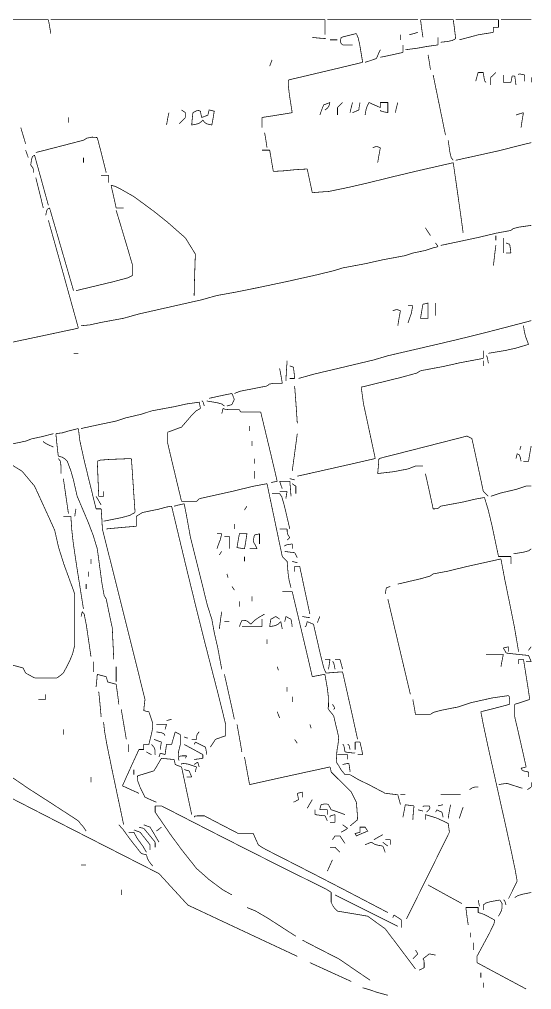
# Model space of a CAD drawing. Extents: x -4.4 to 4.3, y -6 to 6.
# Drawn here: x 2.182 to 4.297, y 2.022 to 6.033 of the extents above; entities that cross this region are included whole.
import ezdxf

# ---------------------------------------------------------------- set-up
doc = ezdxf.new("R2010")
doc.units = 0
doc.header["$LTSCALE"] = 0.000394
doc.layers.add('CENTERLINE', color=7, linetype='CONTINUOUS')

msp = doc.modelspace()

# ---------------------------------------------------------------- linework, layer by layer
at = {"layer": 'CENTERLINE', "color": 7, "linetype": 'CONTINUOUS', "const_width": 0.003}
for points in [[(2.3015, 6.0315), (2.225463, 6.0315), (2.149204, 6.0315), (2.0725, 6.0315)], [(2.3115, 5.9745), (2.308463, 5.9935), (2.305204, 6.0125), (2.3015, 6.0315)], [(3.4435, 6.0315), (3.362714, 6.0315), (3.281926, 6.0315), (3.201133, 6.0315), (3.120334, 6.0315), (3.039526, 6.0315), (2.958707, 6.0315), (2.877875, 6.0315), (2.797028, 6.0315), (2.716163, 6.0315), (2.635278, 6.0315), (2.554372, 6.0315), (2.473442, 6.0315), (2.392485, 6.0315), (2.3115, 6.0315)], [(3.4435, 5.9695), (3.4435, 5.989796), (3.4435, 6.010537), (3.4435, 6.0315)], [(3.4535, 6.0315), (3.577796, 6.0315), (3.702537, 6.0315), (3.8275, 6.0315)], [(3.9735, 6.0315), (3.9285, 6.0315), (3.8835, 6.0315), (3.8385, 6.0315)], [(3.8385, 6.0315), (3.841537, 6.007463), (3.844796, 5.983204), (3.8485, 5.9585)], [(3.9835, 5.9535), (3.980463, 5.9795), (3.977204, 6.0055), (3.9735, 6.0315)], [(4.1605, 6.0315), (4.1015, 6.0315), (4.0425, 6.0315), (3.9835, 6.0315)], [(4.1605, 6.0005), (4.1605, 6.010537), (4.1605, 6.020796), (4.1605, 6.0315)], [(4.1705, 6.0315), (4.211796, 6.0315), (4.253537, 6.0315), (4.2955, 6.0315)], [(3.7915, 5.9695), (3.8035, 5.972537), (3.8155, 5.975796), (3.8275, 5.9795)], [(3.9985, 5.9485), (4.0375, 5.958759), (4.0765, 5.969241), (4.1395, 5.9795)], [(4.1395, 5.9795), (4.1395, 5.9865), (4.1395, 5.9935), (4.1395, 6.0005)], [(4.1395, 6.0005), (4.1465, 6.0005), (4.1535, 6.0005), (4.1605, 6.0005)], [(3.4485, 5.9535), (3.4295, 5.954796), (3.4105, 5.956537), (3.3915, 5.9585)], [(3.4645, 5.9485), (3.474537, 5.9485), (3.484796, 5.9485), (3.4955, 5.9485)], [(3.5105, 5.9585), (3.507389, 5.944019), (3.508944, 5.935981), (3.5165, 5.9275)], [(3.5735, 5.9745), (3.5525, 5.969463), (3.5315, 5.964204), (3.5105, 5.9585)], [(3.5995, 5.8555), (3.58787, 5.925241), (3.58113, 5.956093), (3.5735, 5.9745)], [(3.7555, 5.9485), (3.7555, 5.9555), (3.7555, 5.9625), (3.7555, 5.9695)], [(3.9105, 5.9275), (3.9105, 5.937537), (3.9105, 5.947796), (3.9105, 5.9585)], [(3.9215, 5.9385), (3.954463, 5.942389), (3.970537, 5.946278), (3.9835, 5.9535)], [(3.5165, 5.9275), (3.529796, 5.9275), (3.543537, 5.9275), (3.5575, 5.9275)], [(3.6565, 5.8715), (3.661537, 5.8835), (3.666796, 5.8955), (3.6725, 5.9075)], [(3.6725, 5.8765), (3.7035, 5.882796), (3.7345, 5.889537), (3.7655, 5.8965)], [(3.7655, 5.8965), (3.7655, 5.906537), (3.7655, 5.916796), (3.7655, 5.9275)], [(3.7755, 5.9075), (3.824278, 5.913796), (3.865056, 5.921204), (3.9105, 5.9275)], [(3.2155, 5.8395), (3.218537, 5.847796), (3.221796, 5.856537), (3.2255, 5.8655)], [(3.2925, 5.7825), (3.394537, 5.806537), (3.496796, 5.830796), (3.5995, 5.8555)], [(3.6095, 5.8555), (3.624796, 5.860537), (3.640537, 5.865796), (3.6565, 5.8715)], [(3.8795, 5.8245), (3.876463, 5.844796), (3.873204, 5.865537), (3.8695, 5.8865)], [(3.3085, 5.6475), (3.297241, 5.7185), (3.293093, 5.7535), (3.2925, 5.7825)], [(3.9415, 5.5545), (3.9245, 5.6375), (3.9075, 5.7205), (3.8905, 5.8035)], [(4.0665, 5.7775), (4.069537, 5.7895), (4.072796, 5.8015), (4.0765, 5.8135)], [(4.0765, 5.8135), (4.0835, 5.8135), (4.0905, 5.8135), (4.0975, 5.8135)], [(4.0975, 5.8135), (4.101241, 5.787981), (4.104093, 5.777352), (4.1085, 5.7725)], [(4.1285, 5.7935), (4.1355, 5.799796), (4.1425, 5.806537), (4.1495, 5.8135)], [(4.1285, 5.7615), (4.1285, 5.771796), (4.1285, 5.782537), (4.1285, 5.7935)], [(4.1805, 5.7725), (4.1805, 5.782537), (4.1805, 5.792796), (4.1805, 5.8035)], [(4.2165, 5.7985), (4.215204, 5.790204), (4.213463, 5.781463), (4.2115, 5.7725)], [(4.2275, 5.7985), (4.224204, 5.7985), (4.220463, 5.7985), (4.2165, 5.7985)], [(4.2325, 5.7615), (4.231204, 5.773537), (4.229463, 5.785796), (4.2275, 5.7985)], [(4.2685, 5.8035), (4.250907, 5.806833), (4.244426, 5.806833), (4.2435, 5.8035)], [(4.2685, 5.7775), (4.2685, 5.785796), (4.2685, 5.794537), (4.2685, 5.8035)], [(4.2955, 5.7725), (4.2955, 5.7795), (4.2955, 5.7865), (4.2955, 5.7935)], [(4.2115, 5.7725), (4.201463, 5.7725), (4.191204, 5.7725), (4.1805, 5.7725)], [(2.8675, 5.6475), (2.862463, 5.650796), (2.857204, 5.654537), (2.8515, 5.6585)], [(2.8935, 5.5965), (2.894796, 5.6135), (2.896537, 5.6305), (2.8985, 5.6475), (2.912981, 5.655056), (2.921019, 5.656611), (2.9295, 5.6535), (2.930796, 5.645204), (2.932537, 5.636463), (2.9345, 5.6275), (2.942796, 5.630537), (2.951537, 5.633796), (2.9605, 5.6375), (2.961796, 5.6445), (2.963537, 5.6515), (2.9655, 5.6585), (2.9725, 5.657204), (2.9795, 5.655463), (2.9865, 5.6535), (2.983463, 5.6345), (2.980204, 5.6155), (2.9765, 5.5965), (2.957796, 5.600574), (2.948204, 5.605759), (2.9395, 5.6165), (2.927796, 5.605759), (2.91587, 5.600574), (2.8935, 5.5965)], [(3.4225, 5.6375), (3.427537, 5.6515), (3.432796, 5.6655), (3.4385, 5.6795)], [(3.4385, 5.6795), (3.446796, 5.682537), (3.455537, 5.685796), (3.4645, 5.6895)], [(3.4645, 5.6895), (3.459722, 5.674352), (3.454278, 5.666315), (3.4435, 5.6585)], [(3.4955, 5.6685), (3.5025, 5.6755), (3.5095, 5.6825), (3.5165, 5.6895)], [(3.4955, 5.6375), (3.4955, 5.647537), (3.4955, 5.657796), (3.4955, 5.6685)], [(3.5475, 5.6475), (3.550537, 5.6615), (3.553796, 5.6755), (3.5575, 5.6895)], [(3.5575, 5.6475), (3.565796, 5.650796), (3.574537, 5.654537), (3.5835, 5.6585)], [(3.5835, 5.6585), (3.584796, 5.668537), (3.586537, 5.678796), (3.5885, 5.6895)], [(3.6095, 5.6375), (3.613426, 5.660093), (3.617574, 5.673574), (3.6255, 5.6895)], [(3.6255, 5.6895), (3.640796, 5.6825), (3.656537, 5.6755), (3.6725, 5.6685)], [(3.6725, 5.6685), (3.6725, 5.6755), (3.6725, 5.6825), (3.6725, 5.6895)], [(3.6725, 5.6895), (3.682537, 5.6895), (3.692796, 5.6895), (3.7035, 5.6895)], [(3.7035, 5.6475), (3.681685, 5.651907), (3.673648, 5.654759), (3.6725, 5.6585)], [(3.7035, 5.6895), (3.7035, 5.6755), (3.7035, 5.6615), (3.7035, 5.6475)], [(3.7345, 5.6475), (3.737537, 5.6615), (3.740796, 5.6755), (3.7445, 5.6895)], [(2.3845, 5.6065), (2.3845, 5.6135), (2.3845, 5.6205), (2.3845, 5.6275)], [(2.7895, 5.5965), (2.792537, 5.6135), (2.795796, 5.6305), (2.7995, 5.6475)], [(2.8415, 5.6015), (2.849796, 5.609796), (2.858537, 5.618537), (2.8675, 5.6275)], [(2.8675, 5.6275), (2.8675, 5.633796), (2.8675, 5.640537), (2.8675, 5.6475)], [(3.1835, 5.6275), (3.224796, 5.633796), (3.266537, 5.640537), (3.3085, 5.6475)], [(3.1835, 5.5855), (3.1835, 5.5995), (3.1835, 5.6135), (3.1835, 5.6275)], [(4.2635, 5.6475), (4.253463, 5.644463), (4.243204, 5.641204), (4.2325, 5.6375)], [(4.2535, 5.5855), (4.256537, 5.605796), (4.259796, 5.626537), (4.2635, 5.6475)], [(2.2075, 5.5185), (2.201204, 5.540537), (2.194463, 5.562796), (2.1875, 5.5855)], [(2.5035, 5.5445), (2.481833, 5.546315), (2.4615, 5.542352), (2.4465, 5.5335)], [(2.5405, 5.3995), (2.528463, 5.447537), (2.516204, 5.495796), (2.5035, 5.5445)], [(3.2045, 5.5025), (3.201463, 5.522796), (3.198204, 5.543537), (3.1945, 5.5645)], [(2.4465, 5.5335), (2.381204, 5.5165), (2.315463, 5.4995), (2.2495, 5.4825)], [(3.6725, 5.5025), (3.660648, 5.5065), (3.652352, 5.5065), (3.6405, 5.5025)], [(3.6615, 5.4405), (3.664796, 5.460796), (3.668537, 5.481537), (3.6725, 5.5025)], [(3.9735, 5.4505), (3.965389, 5.460907), (3.959944, 5.482426), (3.9525, 5.5335)], [(3.9835, 5.4505), (4.1635, 5.490315), (4.246833, 5.511685), (4.2955, 5.5235)], [(2.2185, 5.4615), (2.215204, 5.471537), (2.211463, 5.481796), (2.2075, 5.4925)], [(2.2445, 5.4715), (2.236574, 5.466648), (2.232426, 5.456019), (2.2285, 5.4305)], [(2.3015, 5.2645), (2.2825, 5.3335), (2.2635, 5.4025), (2.2445, 5.4715)], [(2.4465, 5.4405), (2.4465, 5.4475), (2.4465, 5.4545), (2.4465, 5.4615)], [(3.2155, 5.4925), (3.205204, 5.4925), (3.194463, 5.4925), (3.1835, 5.4925)], [(3.2305, 5.4045), (3.2255, 5.433537), (3.2205, 5.462796), (3.2155, 5.4925)], [(2.2285, 5.4305), (2.236241, 5.422019), (2.239093, 5.413981), (2.2395, 5.3995)], [(3.3705, 5.4145), (3.322648, 5.411907), (3.275019, 5.407093), (3.2305, 5.4045)], [(3.3915, 5.3165), (3.3845, 5.348796), (3.3775, 5.381537), (3.3705, 5.4145)], [(3.9735, 5.4405), (3.836185, 5.409185), (3.737315, 5.385648), (3.6635, 5.3675), (3.601352, 5.352352), (3.537481, 5.337815), (3.4585, 5.3215)], [(4.0145, 5.1505), (4.001204, 5.246796), (3.987463, 5.343537), (3.9735, 5.4405)], [(2.2805, 5.2535), (2.270463, 5.294796), (2.260204, 5.336537), (2.2495, 5.3785)], [(2.5505, 5.3885), (2.540463, 5.3885), (2.530204, 5.3885), (2.5195, 5.3885)], [(2.5505, 5.3575), (2.5505, 5.367537), (2.5505, 5.377796), (2.5505, 5.3885)], [(2.6545, 5.3005), (2.602352, 5.330241), (2.577981, 5.342426), (2.5605, 5.3475)], [(2.5605, 5.3475), (2.5675, 5.316463), (2.5745, 5.285204), (2.5815, 5.2535)], [(2.8675, 5.1295), (2.793611, 5.1945), (2.738389, 5.238833), (2.6545, 5.3005)], [(3.4585, 5.3215), (3.436463, 5.320204), (3.414204, 5.318463), (3.3915, 5.3165)], [(2.3065, 5.2535), (2.298574, 5.249019), (2.294426, 5.240981), (2.2905, 5.2225)], [(2.4055, 4.9115), (2.3725, 5.0255), (2.3395, 5.1395), (2.3065, 5.2535)], [(2.5815, 5.2535), (2.591537, 5.2535), (2.601796, 5.2535), (2.6125, 5.2535)], [(2.6495, 5.0155), (2.627204, 5.0915), (2.604463, 5.1675), (2.5815, 5.2435)], [(2.4255, 4.7565), (2.400892, 4.845412), (2.376236, 4.934516), (2.351484, 5.023764), (2.326588, 5.113108), (2.3015, 5.2025)], [(4.2115, 5.1605), (4.221944, 5.168611), (4.243722, 5.174056), (4.2955, 5.1815)], [(3.8795, 5.1395), (3.8725, 5.149796), (3.8655, 5.160537), (3.8585, 5.1715)], [(3.9215, 5.0985), (4.072685, 5.130574), (4.150315, 5.149093), (4.2115, 5.1605)], [(4.1495, 5.1195), (4.1495, 5.125796), (4.1495, 5.132537), (4.1495, 5.1395)], [(2.9085, 5.0625), (2.895204, 5.084537), (2.881463, 5.106796), (2.8675, 5.1295)], [(3.8905, 5.0885), (3.896796, 5.089796), (3.903537, 5.091537), (3.9105, 5.0935)], [(3.9105, 5.0935), (3.907463, 5.0985), (3.904204, 5.1035), (3.9005, 5.1085)], [(4.1395, 5.0155), (4.142537, 5.042796), (4.145796, 5.070537), (4.1495, 5.0985)], [(4.1805, 5.0675), (4.1805, 5.087796), (4.1805, 5.108537), (4.1805, 5.1295)], [(4.2065, 5.1035), (4.2015, 5.104796), (4.1965, 5.106537), (4.1915, 5.1085)], [(4.2115, 5.0675), (4.210204, 5.0795), (4.208463, 5.0915), (4.2065, 5.1035)], [(2.9035, 4.8915), (2.904796, 4.9485), (2.906537, 5.0055), (2.9085, 5.0625)], [(3.5165, 5.0055), (3.611204, 5.023167), (3.680796, 5.038833), (3.7755, 5.0565)], [(3.7755, 5.0565), (3.807759, 5.067241), (3.858241, 5.077759), (3.8905, 5.0885)], [(4.1915, 5.0675), (4.197796, 5.0675), (4.204537, 5.0675), (4.2115, 5.0675)], [(2.6495, 4.9745), (2.6495, 4.987796), (2.6495, 5.001537), (2.6495, 5.0155)], [(2.4155, 4.9115), (2.5695, 4.9485), (2.630167, 4.964833), (2.6495, 4.9745)], [(2.9975, 4.8915), (3.069208, 4.904389), (3.173167, 4.925278), (3.289625, 4.95), (3.398833, 4.974389), (3.481042, 4.994278), (3.5165, 5.0055)], [(2.6125, 4.7975), (2.67575, 4.815281), (2.805, 4.8445), (2.93425, 4.873719), (2.9975, 4.8915)], [(3.8385, 4.7975), (3.841537, 4.816537), (3.844796, 4.835796), (3.8485, 4.8555), (3.8555, 4.856796), (3.8625, 4.858537), (3.8695, 4.8605), (3.8695, 4.8395), (3.8695, 4.8185), (3.8695, 4.7975), (3.859463, 4.7975), (3.849204, 4.7975), (3.8385, 4.7975)], [(3.9005, 4.8085), (3.9005, 4.825537), (3.9005, 4.842796), (3.9005, 4.8605)], [(3.7555, 4.8285), (3.743648, 4.8325), (3.735352, 4.8325), (3.7235, 4.8285)], [(3.7445, 4.7665), (3.747796, 4.786796), (3.751537, 4.807537), (3.7555, 4.8285)], [(3.7865, 4.7775), (3.792796, 4.795944), (3.800204, 4.817056), (3.8065, 4.8495)], [(3.8065, 4.8495), (3.800204, 4.8495), (3.793463, 4.8495), (3.7865, 4.8495)], [(2.4365, 4.7665), (2.472796, 4.770093), (2.52087, 4.780574), (2.6125, 4.7975)], [(3.7035, 4.6425), (3.829022, 4.671576), (3.923634, 4.693637), (3.997692, 4.71122), (4.061552, 4.726862), (4.12557, 4.743098), (4.200101, 4.762465), (4.2955, 4.7875)], [(1.8345, 4.6315), (1.918929, 4.64913), (2.003357, 4.666864), (2.087786, 4.684687), (2.172214, 4.702579), (2.256643, 4.720523), (2.341071, 4.738503), (2.4255, 4.7565)], [(4.2845, 4.6895), (4.273056, 4.719685), (4.267611, 4.739648), (4.2635, 4.7665)], [(2.4055, 4.6525), (2.411796, 4.6525), (2.418537, 4.6525), (2.4255, 4.6525)], [(4.0975, 4.6315), (4.0975, 4.641796), (4.0975, 4.652537), (4.0975, 4.6635)], [(4.1185, 4.6525), (4.189981, 4.664537), (4.233019, 4.67413), (4.2845, 4.6895)], [(3.2825, 4.5385), (3.283796, 4.565796), (3.285537, 4.593537), (3.2875, 4.6215)], [(3.3345, 4.5485), (3.397359, 4.566281), (3.520875, 4.5955), (3.643453, 4.624719), (3.7035, 4.6425)], [(3.8385, 4.5805), (3.933204, 4.598167), (4.002796, 4.613833), (4.0975, 4.6315)], [(4.0975, 4.6005), (4.0975, 4.6075), (4.0975, 4.6145), (4.0975, 4.6215)], [(4.1185, 4.6115), (4.114796, 4.633315), (4.112204, 4.641352), (4.1085, 4.6425)], [(3.2675, 4.5285), (3.264204, 4.548796), (3.260463, 4.569537), (3.2565, 4.5905)], [(3.3135, 4.5955), (3.3085, 4.596796), (3.3035, 4.598537), (3.2985, 4.6005)], [(3.3185, 4.5485), (3.317204, 4.563796), (3.315463, 4.579537), (3.3135, 4.5955)], [(3.5935, 4.5125), (3.758574, 4.553019), (3.822093, 4.570648), (3.8385, 4.5805)], [(3.2985, 4.5485), (3.304796, 4.5485), (3.311537, 4.5485), (3.3185, 4.5485)], [(3.0695, 4.4865), (3.0945, 4.496093), (3.142167, 4.505241), (3.2045, 4.5175)], [(3.2045, 4.5175), (3.214167, 4.525241), (3.2305, 4.528093), (3.2675, 4.5285)], [(3.3295, 4.3625), (3.326204, 4.413796), (3.322463, 4.465537), (3.3185, 4.5175)], [(3.6515, 4.2175), (3.624907, 4.341537), (3.602759, 4.444463), (3.5935, 4.5125)], [(2.9455, 4.4345), (2.941093, 4.449278), (2.938241, 4.454722), (2.9345, 4.4555)], [(3.0285, 4.4345), (3.018463, 4.442611), (2.999537, 4.448056), (2.9555, 4.4555)], [(3.0595, 4.4865), (3.028463, 4.480204), (2.997204, 4.473463), (2.9655, 4.4665)], [(3.0695, 4.4615), (3.066463, 4.469537), (3.063204, 4.477796), (3.0595, 4.4865)], [(3.0595, 4.4405), (3.062537, 4.4475), (3.065796, 4.4545), (3.0695, 4.4615)], [(2.7275, 4.4145), (2.687204, 4.401167), (2.621796, 4.385833), (2.5815, 4.3725)], [(2.9245, 4.4505), (2.873426, 4.443389), (2.819907, 4.431611), (2.7275, 4.4145)], [(2.8515, 4.3475), (2.892389, 4.395019), (2.912611, 4.414981), (2.9295, 4.4245)], [(2.9295, 4.4245), (2.928204, 4.432796), (2.926463, 4.441537), (2.9245, 4.4505)], [(3.0225, 4.4245), (3.021204, 4.4175), (3.019463, 4.4105), (3.0175, 4.4035)], [(3.0905, 4.4195), (3.049981, 4.419685), (3.032352, 4.420981), (3.0225, 4.4245)], [(3.0385, 4.4345), (3.0455, 4.4365), (3.0525, 4.4385), (3.0595, 4.4405)], [(3.0955, 4.4095), (3.094204, 4.412537), (3.092463, 4.415796), (3.0905, 4.4195)], [(2.5815, 4.3725), (2.533463, 4.362463), (2.485204, 4.352204), (2.4365, 4.3415)], [(3.1785, 4.4095), (3.151204, 4.4095), (3.123463, 4.4095), (3.0955, 4.4095)], [(3.2465, 4.1235), (3.224204, 4.218537), (3.201463, 4.313796), (3.1785, 4.4095)], [(2.4255, 4.3415), (2.385611, 4.331611), (2.359056, 4.323722), (2.3325, 4.3205)], [(2.4985, 4.0095), (2.450463, 4.20513), (2.431537, 4.291204), (2.4255, 4.3415)], [(2.7945, 4.3265), (2.8135, 4.3335), (2.8325, 4.3405), (2.8515, 4.3475)], [(3.1325, 4.3315), (3.1325, 4.3385), (3.1325, 4.3455), (3.1325, 4.3525)], [(2.2075, 4.2895), (2.23287, 4.299093), (2.276463, 4.308241), (2.3225, 4.3205)], [(2.3325, 4.3205), (2.335537, 4.2895), (2.338796, 4.2585), (2.3425, 4.2275)], [(2.7945, 4.2795), (2.7945, 4.294796), (2.7945, 4.310537), (2.7945, 4.3265)], [(3.3085, 4.1655), (3.3155, 4.216796), (3.3225, 4.268537), (3.3295, 4.3205)], [(4.0305, 4.3105), (3.939734, 4.28725), (3.848875, 4.264), (3.757828, 4.24075), (3.6665, 4.2175)], [(4.0505, 4.3005), (4.044204, 4.303537), (4.037463, 4.306796), (4.0305, 4.3105)], [(4.0975, 4.0825), (4.082204, 4.154796), (4.066463, 4.227537), (4.0505, 4.3005)], [(1.8655, 4.2175), (1.963278, 4.235944), (2.054389, 4.257056), (2.2075, 4.2895)], [(2.3225, 4.2645), (2.292944, 4.278759), (2.282056, 4.285241), (2.2805, 4.2895)], [(2.8515, 4.0405), (2.8325, 4.119796), (2.8135, 4.199537), (2.7945, 4.2795)], [(3.1425, 4.2695), (3.1425, 4.275796), (3.1425, 4.282537), (3.1425, 4.2895)], [(4.2485, 4.2535), (4.249796, 4.258537), (4.251537, 4.263796), (4.2535, 4.2695)], [(4.2845, 4.2065), (4.287796, 4.2275), (4.291537, 4.2485), (4.2955, 4.2695)], [(2.3425, 4.2275), (2.35787, 4.223389), (2.367463, 4.217944), (2.3795, 4.2065)], [(2.3535, 4.1555), (2.353093, 4.191796), (2.350241, 4.20787), (2.3425, 4.2175)], [(2.6445, 4.2175), (2.552611, 4.213759), (2.516056, 4.210907), (2.5035, 4.2065)], [(2.6595, 3.9945), (2.6545, 4.068537), (2.6495, 4.142796), (2.6445, 4.2175)], [(3.1525, 4.1965), (3.1525, 4.2035), (3.1525, 4.2105), (3.1525, 4.2175)], [(3.3295, 4.1445), (3.436537, 4.168537), (3.543796, 4.192796), (3.6515, 4.2175)], [(3.6665, 4.2175), (3.665204, 4.197204), (3.663463, 4.176463), (3.6615, 4.1555)], [(4.2375, 4.2375), (4.236204, 4.231204), (4.234463, 4.224463), (4.2325, 4.2175)], [(4.2535, 4.2065), (4.249574, 4.224981), (4.245426, 4.233019), (4.2375, 4.2375)], [(2.1925, 4.1655), (2.1785, 4.173796), (2.1645, 4.182537), (2.1505, 4.1915)], [(2.3795, 4.2065), (2.394352, 4.16713), (2.404981, 4.129537), (2.4205, 4.0615)], [(2.5035, 4.2065), (2.5055, 4.158463), (2.5075, 4.110204), (2.5095, 4.0615)], [(3.6615, 4.1555), (3.729278, 4.163315), (3.787056, 4.174685), (3.8175, 4.1865)], [(3.8175, 4.1865), (3.827537, 4.1865), (3.837796, 4.1865), (3.8485, 4.1865)], [(4.2635, 4.2065), (4.2705, 4.2065), (4.2775, 4.2065), (4.2845, 4.2065)], [(2.2445, 4.1035), (2.227463, 4.123796), (2.210204, 4.144537), (2.1925, 4.1655)], [(2.3845, 3.9895), (2.3775, 4.037537), (2.3705, 4.085796), (2.3635, 4.1345)], [(3.1525, 4.1345), (3.1525, 4.144537), (3.1525, 4.154796), (3.1525, 4.1655)], [(3.3185, 4.1295), (3.312204, 4.130796), (3.305463, 4.132537), (3.2985, 4.1345)], [(3.8905, 4.0095), (3.880204, 4.057796), (3.869463, 4.106537), (3.8585, 4.1555)], [(2.3275, 3.9215), (2.300204, 3.981796), (2.272463, 4.042537), (2.2445, 4.1035)], [(3.2045, 4.1135), (3.143685, 4.102093), (3.068648, 4.083574), (2.9245, 4.0515)], [(3.2675, 3.8125), (3.2465, 3.912537), (3.2255, 4.012796), (3.2045, 4.1135)], [(3.2205, 4.1185), (3.228796, 4.119796), (3.237537, 4.121537), (3.2465, 4.1235)], [(3.2985, 4.1235), (3.2845, 4.1235), (3.2705, 4.1235), (3.2565, 4.1235)], [(3.2565, 4.1235), (3.259796, 4.113463), (3.263537, 4.103204), (3.2675, 4.0925)], [(3.3035, 4.0615), (3.302204, 4.081796), (3.300463, 4.102537), (3.2985, 4.1235)], [(3.3235, 4.1035), (3.3185, 4.106537), (3.3135, 4.109796), (3.3085, 4.1135)], [(3.3235, 4.0725), (3.3235, 4.082537), (3.3235, 4.092796), (3.3235, 4.1035)], [(4.1285, 4.0615), (4.168796, 4.074833), (4.234204, 4.090167), (4.2745, 4.1035)], [(4.2745, 4.1035), (4.2815, 4.1035), (4.2885, 4.1035), (4.2955, 4.1035)], [(2.4205, 4.0615), (2.464907, 3.956796), (2.486426, 3.900537), (2.5035, 3.8445)], [(2.5195, 4.0255), (2.5125, 4.0375), (2.5055, 4.0495), (2.4985, 4.0615)], [(2.5095, 4.0615), (2.515796, 4.0615), (2.522537, 4.0615), (2.5295, 4.0615)], [(2.5295, 4.0615), (2.5295, 4.0685), (2.5295, 4.0755), (2.5295, 4.0825)], [(2.9245, 4.0515), (2.921204, 4.048204), (2.917463, 4.044463), (2.9135, 4.0405)], [(3.2565, 4.0725), (3.246463, 4.0725), (3.236204, 4.0725), (3.2255, 4.0725)], [(3.2875, 4.0825), (3.277463, 4.0825), (3.267204, 4.0825), (3.2565, 4.0825)], [(3.2985, 3.9265), (3.276278, 4.021907), (3.265389, 4.059759), (3.2565, 4.0725)], [(3.2825, 4.0515), (3.283796, 4.061537), (3.285537, 4.071796), (3.2875, 4.0825)], [(4.1025, 4.0565), (4.062685, 4.049389), (4.013315, 4.037611), (3.9215, 4.0205)], [(4.1185, 4.0615), (4.1115, 4.0685), (4.1045, 4.0755), (4.0975, 4.0825)], [(4.1605, 3.8125), (4.133685, 3.939537), (4.118648, 4.002796), (4.1025, 4.0565)], [(2.8105, 4.0205), (2.789611, 4.017093), (2.756056, 4.007907), (2.6905, 3.9945)], [(3.0335, 3.1185), (3.018952, 3.178434), (3.005829, 3.231029), (2.993274, 3.280202), (2.98043, 3.329872), (2.966441, 3.383955), (2.950451, 3.446368), (2.931603, 3.521029), (2.90904, 3.611855), (2.881906, 3.722764), (2.849345, 3.857674), (2.8105, 4.0205)], [(2.8625, 4.0305), (2.8485, 4.027463), (2.8345, 4.024204), (2.8205, 4.0205)], [(2.9135, 4.0405), (2.893204, 4.0405), (2.872463, 4.0405), (2.8515, 4.0405)], [(2.8875, 3.8955), (2.879463, 3.9405), (2.871204, 3.9855), (2.8625, 4.0305)], [(3.1115, 4.0045), (3.114537, 4.009537), (3.117796, 4.014796), (3.1215, 4.0205)], [(3.9215, 4.0205), (3.913019, 4.012759), (3.904981, 4.009907), (3.8905, 4.0095)], [(2.3945, 3.9785), (2.384463, 3.9785), (2.374204, 3.9785), (2.3635, 3.9785)], [(2.4465, 3.5955), (2.41925, 3.767422), (2.40475, 3.864625), (2.398125, 3.923016), (2.3945, 3.9785)], [(2.4105, 3.9785), (2.411796, 3.988537), (2.413537, 3.998796), (2.4155, 4.0095)], [(2.5195, 4.0095), (2.5125, 4.0095), (2.5055, 4.0095), (2.4985, 4.0095)], [(2.5245, 3.9265), (2.523204, 3.953796), (2.521463, 3.981537), (2.5195, 4.0095)], [(2.5295, 3.9585), (2.603648, 3.973167), (2.637352, 3.9825), (2.6595, 3.9945)], [(2.6905, 3.9945), (2.682204, 3.989463), (2.673463, 3.984204), (2.6645, 3.9785)], [(2.6645, 3.9785), (2.6645, 3.965204), (2.6645, 3.951463), (2.6645, 3.9375)], [(2.6645, 3.9375), (2.623463, 3.934204), (2.582204, 3.930463), (2.5405, 3.9265)], [(3.0695, 3.9265), (3.0695, 3.9335), (3.0695, 3.9405), (3.0695, 3.9475)], [(2.4105, 3.6575), (2.365426, 3.781278), (2.343907, 3.849722), (2.3275, 3.9215)], [(2.7005, 3.2215), (2.678705, 3.309625), (2.656828, 3.39775), (2.634881, 3.485875), (2.612875, 3.574), (2.590822, 3.662125), (2.568734, 3.75025), (2.546623, 3.838375), (2.5245, 3.9265)], [(2.9765, 3.5535), (2.95787, 3.6115), (2.926796, 3.738167), (2.8875, 3.8955)], [(2.9975, 3.8445), (3.003796, 3.862574), (3.011204, 3.881093), (3.0175, 3.9065)], [(3.0175, 3.9065), (3.011204, 3.9065), (3.004463, 3.9065), (2.9975, 3.9065)], [(3.0485, 3.8955), (3.042204, 3.8955), (3.035463, 3.8955), (3.0285, 3.8955)], [(3.0485, 3.8445), (3.0485, 3.8615), (3.0485, 3.8785), (3.0485, 3.8955)], [(3.0805, 3.8495), (3.083537, 3.8685), (3.086796, 3.8875), (3.0905, 3.9065), (3.100537, 3.9065), (3.110796, 3.9065), (3.1215, 3.9065), (3.118463, 3.886204), (3.115204, 3.865463), (3.1115, 3.8445), (3.101463, 3.845796), (3.091204, 3.847537), (3.0805, 3.8495)], [(3.1475, 3.8755), (3.148796, 3.883796), (3.150537, 3.892537), (3.1525, 3.9015)], [(3.1525, 3.9015), (3.1595, 3.902796), (3.1665, 3.904537), (3.1735, 3.9065)], [(3.1735, 3.9065), (3.1735, 3.8925), (3.1735, 3.8785), (3.1735, 3.8645)], [(3.2875, 3.9265), (3.277463, 3.9265), (3.267204, 3.9265), (3.2565, 3.9265)], [(3.2985, 3.8905), (3.290759, 3.9025), (3.287907, 3.911833), (3.2875, 3.9265)], [(3.2875, 3.8805), (3.290796, 3.883537), (3.294537, 3.886796), (3.2985, 3.8905)], [(3.1635, 3.8445), (3.158463, 3.854537), (3.153204, 3.864796), (3.1475, 3.8755)], [(3.3085, 3.8645), (3.286685, 3.860796), (3.278648, 3.858204), (3.2775, 3.8545)], [(3.3085, 3.8445), (3.3085, 3.850796), (3.3085, 3.857537), (3.3085, 3.8645)], [(2.5035, 3.8445), (2.522204, 3.705463), (2.531796, 3.651537), (2.5405, 3.6365)], [(3.0075, 3.8185), (3.010537, 3.8235), (3.013796, 3.8285), (3.0175, 3.8335)], [(3.1115, 3.7925), (3.1115, 3.798796), (3.1115, 3.805537), (3.1115, 3.8125)], [(3.1325, 3.8445), (3.142537, 3.8445), (3.152796, 3.8445), (3.1635, 3.8445)], [(3.2875, 3.7925), (3.281204, 3.798796), (3.274463, 3.805537), (3.2675, 3.8125)], [(3.3185, 3.8285), (3.305204, 3.829796), (3.291463, 3.831537), (3.2775, 3.8335)], [(3.3295, 3.8075), (3.326204, 3.8145), (3.322463, 3.8215), (3.3185, 3.8285)], [(4.2115, 3.8125), (4.1945, 3.8125), (4.1775, 3.8125), (4.1605, 3.8125)], [(4.2115, 3.7815), (4.2115, 3.791537), (4.2115, 3.801796), (4.2115, 3.8125)], [(4.2225, 3.8235), (4.266537, 3.830944), (4.285463, 3.836389), (4.2955, 3.8445)], [(2.4775, 3.7815), (2.4775, 3.7885), (2.4775, 3.7955), (2.4775, 3.8025)], [(3.3035, 3.6835), (3.295574, 3.71487), (3.291426, 3.74313), (3.2875, 3.7925)], [(3.3295, 3.7875), (3.3225, 3.788796), (3.3155, 3.790537), (3.3085, 3.7925)], [(3.3395, 3.7715), (3.3325, 3.7715), (3.3255, 3.7715), (3.3185, 3.7715)], [(3.3185, 3.7715), (3.3185, 3.7645), (3.3185, 3.7575), (3.3185, 3.7505)], [(3.3815, 3.5745), (3.3675, 3.639796), (3.3535, 3.705537), (3.3395, 3.7715)], [(4.1705, 3.8025), (4.026352, 3.770426), (3.951315, 3.751907), (3.8905, 3.7405)], [(4.2435, 3.4185), (4.227453, 3.513516), (4.206625, 3.618375), (4.185984, 3.719297), (4.1705, 3.8025)], [(2.4675, 3.7295), (2.4675, 3.7365), (2.4675, 3.7435), (2.4675, 3.7505)], [(3.0435, 3.7245), (3.042204, 3.729537), (3.040463, 3.734796), (3.0385, 3.7405)], [(3.8905, 3.7405), (3.877759, 3.731611), (3.839907, 3.720722), (3.7445, 3.6985)], [(2.4575, 3.6785), (2.4575, 3.684796), (2.4575, 3.691537), (2.4575, 3.6985)], [(2.4105, 3.4455), (2.4105, 3.515796), (2.4105, 3.586537), (2.4105, 3.6575)], [(3.0695, 3.6735), (3.066463, 3.6785), (3.063204, 3.6835), (3.0595, 3.6885)], [(3.3085, 3.6675), (3.295204, 3.6675), (3.281463, 3.6675), (3.2675, 3.6675)], [(3.3915, 3.3155), (3.364204, 3.432537), (3.336463, 3.549796), (3.3085, 3.6675)], [(3.6925, 3.6575), (3.693796, 3.665796), (3.695537, 3.674537), (3.6975, 3.6835)], [(3.6975, 3.6835), (3.702537, 3.684796), (3.707796, 3.686537), (3.7135, 3.6885)], [(2.5405, 3.6365), (2.548537, 3.597204), (2.556796, 3.557463), (2.5655, 3.5175)], [(3.0905, 3.6055), (3.0905, 3.6125), (3.0905, 3.6195), (3.0905, 3.6265)], [(3.1425, 3.6265), (3.1425, 3.6335), (3.1425, 3.6405), (3.1425, 3.6475)], [(3.7965, 3.2425), (3.77325, 3.340766), (3.75, 3.439125), (3.72675, 3.537672), (3.7035, 3.6365)], [(2.4415, 3.5845), (2.440204, 3.578204), (2.438463, 3.571463), (2.4365, 3.5645)], [(2.4775, 3.3985), (2.458833, 3.526056), (2.4495, 3.574278), (2.4415, 3.5845)], [(3.0075, 3.5125), (3.010537, 3.5365), (3.013796, 3.5605), (3.0175, 3.5845)], [(3.1375, 3.5325), (3.152944, 3.548056), (3.167722, 3.558944), (3.1945, 3.5745)], [(3.0175, 3.3465), (3.000204, 3.439278), (2.98713, 3.495389), (2.9765, 3.5535)], [(3.0285, 3.5435), (3.034796, 3.5435), (3.041537, 3.5435), (3.0485, 3.5435)], [(3.0905, 3.5225), (3.093537, 3.530796), (3.096796, 3.539537), (3.1005, 3.5485)], [(3.1005, 3.5485), (3.11587, 3.547907), (3.125463, 3.543759), (3.1375, 3.5325)], [(3.1835, 3.5225), (3.1835, 3.532537), (3.1835, 3.542796), (3.1835, 3.5535)], [(3.2155, 3.5225), (3.216796, 3.532537), (3.218537, 3.542796), (3.2205, 3.5535)], [(3.2615, 3.5435), (3.249796, 3.532056), (3.23787, 3.526611), (3.2155, 3.5225)], [(3.2205, 3.5535), (3.226796, 3.556796), (3.233537, 3.560537), (3.2405, 3.5645)], [(3.2405, 3.5645), (3.245537, 3.561204), (3.250796, 3.557463), (3.2565, 3.5535)], [(3.2675, 3.5125), (3.2655, 3.522537), (3.2635, 3.532796), (3.2615, 3.5435)], [(3.2825, 3.5645), (3.281204, 3.5575), (3.279463, 3.5505), (3.2775, 3.5435)], [(3.3035, 3.5535), (3.2965, 3.556796), (3.2895, 3.560537), (3.2825, 3.5645)], [(3.3085, 3.5225), (3.307204, 3.532537), (3.305463, 3.542796), (3.3035, 3.5535)], [(3.3815, 3.5595), (3.371463, 3.560796), (3.361204, 3.562537), (3.3505, 3.5645)], [(3.3705, 3.5435), (3.366796, 3.528722), (3.364204, 3.523278), (3.3605, 3.5225)], [(3.3965, 3.5325), (3.388204, 3.535796), (3.379463, 3.539537), (3.3705, 3.5435)], [(3.4485, 3.3305), (3.439907, 3.348648), (3.426426, 3.401019), (3.3965, 3.5325)], [(3.4125, 3.5385), (3.415537, 3.546796), (3.418796, 3.555537), (3.4225, 3.5645)], [(2.5655, 3.5175), (2.5675, 3.474463), (2.5695, 3.431204), (2.5715, 3.3875)], [(3.1005, 3.5225), (3.127796, 3.5225), (3.155537, 3.5225), (3.1835, 3.5225)], [(3.2045, 3.4505), (3.2045, 3.456796), (3.2045, 3.463537), (3.2045, 3.4705)], [(2.3635, 3.3305), (2.389241, 3.380093), (2.401426, 3.409907), (2.4105, 3.4455)], [(4.1805, 3.4085), (4.1565, 3.4085), (4.1325, 3.4085), (4.1085, 3.4085)], [(4.1705, 3.3565), (4.173537, 3.373537), (4.176796, 3.390796), (4.1805, 3.4085)], [(4.1805, 3.4345), (4.1875, 3.435796), (4.1945, 3.437537), (4.2015, 3.4395)], [(4.1915, 3.4135), (4.188204, 3.4205), (4.184463, 3.4275), (4.1805, 3.4345)], [(4.2845, 3.4035), (4.2535, 3.406537), (4.2225, 3.409796), (4.1915, 3.4135)], [(4.2015, 3.4395), (4.2015, 3.4325), (4.2015, 3.4255), (4.2015, 3.4185)], [(4.2845, 3.4245), (4.287796, 3.4295), (4.291537, 3.4345), (4.2955, 3.4395)], [(2.4885, 3.3355), (2.4885, 3.3495), (2.4885, 3.3635), (2.4885, 3.3775)], [(3.4645, 3.3875), (3.4575, 3.3875), (3.4505, 3.3875), (3.4435, 3.3875)], [(3.4585, 3.3465), (3.4605, 3.359796), (3.4625, 3.373537), (3.4645, 3.3875)], [(3.4855, 3.3465), (3.481093, 3.368315), (3.478241, 3.376352), (3.4745, 3.3775)], [(3.5055, 3.3875), (3.499204, 3.3875), (3.492463, 3.3875), (3.4855, 3.3875)], [(3.5165, 3.3465), (3.513204, 3.359796), (3.509463, 3.373537), (3.5055, 3.3875)], [(4.2635, 3.3875), (4.257204, 3.3875), (4.250463, 3.3875), (4.2435, 3.3875)], [(4.2435, 3.3875), (4.2435, 3.381204), (4.2435, 3.374463), (4.2435, 3.3675)], [(4.2895, 3.2215), (4.281204, 3.276537), (4.272463, 3.331796), (4.2635, 3.3875)], [(4.2745, 3.3775), (4.2815, 3.3775), (4.2885, 3.3775), (4.2955, 3.3775)], [(4.2955, 3.3775), (4.292204, 3.385796), (4.288463, 3.394537), (4.2845, 3.4035)], [(2.1555, 3.3625), (2.1695, 3.359204), (2.1835, 3.355463), (2.1975, 3.3515)], [(2.1975, 3.3515), (2.200537, 3.3445), (2.203796, 3.3375), (2.2075, 3.3305)], [(2.2075, 3.3305), (2.219537, 3.324204), (2.231796, 3.317463), (2.2445, 3.3105)], [(2.3375, 3.3105), (2.345796, 3.316796), (2.354537, 3.323537), (2.3635, 3.3305)], [(2.5815, 3.2945), (2.5815, 3.314796), (2.5815, 3.335537), (2.5815, 3.3565)], [(3.2515, 3.3415), (3.250204, 3.3465), (3.248463, 3.3515), (3.2465, 3.3565)], [(3.5165, 3.3355), (3.494204, 3.334204), (3.471463, 3.332463), (3.4485, 3.3305)], [(3.5785, 3.0565), (3.558204, 3.1495), (3.537463, 3.2425), (3.5165, 3.3355)], [(2.2445, 3.3105), (2.2755, 3.3105), (2.3065, 3.3105), (2.3375, 3.3105)], [(2.5035, 3.3255), (2.502204, 3.308463), (2.500463, 3.291204), (2.4985, 3.2735)], [(2.5405, 3.3155), (2.528463, 3.318537), (2.516204, 3.321796), (2.5035, 3.3255)], [(2.5455, 3.2945), (2.544204, 3.3015), (2.542463, 3.3085), (2.5405, 3.3155)], [(2.5815, 3.2845), (2.5695, 3.287537), (2.5575, 3.290796), (2.5455, 3.2945)], [(3.0695, 3.1395), (3.056204, 3.2015), (3.042463, 3.2635), (3.0285, 3.3255)], [(3.4435, 3.3255), (3.426463, 3.322463), (3.409204, 3.319204), (3.3915, 3.3155)], [(3.4585, 3.1905), (3.457944, 3.230167), (3.454056, 3.265167), (3.4435, 3.3255)], [(2.5195, 3.1495), (2.516463, 3.183796), (2.513204, 3.218537), (2.5095, 3.2535)], [(2.5925, 3.2015), (2.589204, 3.228796), (2.585463, 3.256537), (2.5815, 3.2845)], [(3.2875, 3.2535), (3.2875, 3.259796), (3.2875, 3.266537), (3.2875, 3.2735)], [(2.2595, 3.2215), (2.269537, 3.2215), (2.279796, 3.2215), (2.2905, 3.2215)], [(2.2905, 3.2215), (2.2905, 3.2285), (2.2905, 3.2355), (2.2905, 3.2425)], [(2.6955, 3.1755), (2.696796, 3.190537), (2.698537, 3.205796), (2.7005, 3.2215)], [(3.3085, 3.2115), (3.3085, 3.2185), (3.3085, 3.2255), (3.3085, 3.2325)], [(3.8175, 3.1595), (3.814204, 3.179796), (3.810463, 3.200537), (3.8065, 3.2215)], [(4.2015, 3.2375), (4.134019, 3.227759), (4.044315, 3.207574), (3.9935, 3.1905)], [(4.2065, 3.2015), (4.206315, 3.2235), (4.205019, 3.232833), (4.2015, 3.2375)], [(4.2275, 3.2015), (4.247796, 3.207796), (4.268537, 3.214537), (4.2895, 3.2215)], [(2.6235, 3.0565), (2.6165, 3.097537), (2.6095, 3.138796), (2.6025, 3.1805)], [(2.7165, 3.1705), (2.7095, 3.171796), (2.7025, 3.173537), (2.6955, 3.1755)], [(2.7325, 3.1235), (2.727463, 3.138796), (2.722204, 3.154537), (2.7165, 3.1705)], [(3.2565, 3.1445), (3.253463, 3.152796), (3.250204, 3.161537), (3.2465, 3.1705)], [(3.4795, 3.1545), (3.461389, 3.1765), (3.455944, 3.185833), (3.4585, 3.1905)], [(3.4795, 3.1805), (3.483315, 3.184611), (3.482019, 3.190056), (3.4745, 3.2015)], [(3.9935, 3.1905), (3.920611, 3.176019), (3.891056, 3.167981), (3.8795, 3.1595)], [(4.0875, 3.1705), (4.126796, 3.180537), (4.166537, 3.190796), (4.2065, 3.2015)], [(4.2375, 2.4705), (4.228799, 2.519117), (4.211953, 2.599563), (4.1896, 2.701477), (4.164375, 2.8145), (4.138916, 2.928273), (4.115859, 3.032437), (4.097842, 3.116633), (4.0875, 3.1705)], [(4.2275, 3.1495), (4.2275, 3.166537), (4.2275, 3.183796), (4.2275, 3.2015)], [(2.6125, 2.7035), (2.567328, 2.917141), (2.543625, 3.032625), (2.533609, 3.089797), (2.5295, 3.1285)], [(2.7895, 3.1345), (2.7965, 3.135796), (2.8035, 3.137537), (2.8105, 3.1395)], [(3.5005, 3.0665), (3.4935, 3.095537), (3.4865, 3.124796), (3.4795, 3.1545)], [(3.8795, 3.1595), (3.859204, 3.1595), (3.838463, 3.1595), (3.8175, 3.1595)], [(4.2745, 2.9425), (4.259204, 3.0115), (4.243463, 3.0805), (4.2275, 3.1495)], [(2.3635, 3.0765), (2.3635, 3.0835), (2.3635, 3.0905), (2.3635, 3.0975)], [(2.7165, 3.0355), (2.727759, 3.080093), (2.731907, 3.102907), (2.7325, 3.1235)], [(2.7895, 3.1185), (2.7755, 3.1185), (2.7615, 3.1185), (2.7475, 3.1185)], [(2.7835, 3.0715), (2.778833, 3.079426), (2.7695, 3.083574), (2.7475, 3.0875)], [(2.7835, 3.0975), (2.7855, 3.1045), (2.7875, 3.1115), (2.7895, 3.1185)], [(2.8255, 3.0875), (2.8205, 3.070463), (2.8155, 3.053204), (2.8105, 3.0355)], [(2.8465, 3.0765), (2.8395, 3.079796), (2.8325, 3.083537), (2.8255, 3.0875)], [(2.9135, 3.0565), (2.913907, 3.070981), (2.916759, 3.079019), (2.9245, 3.0875)], [(3.0335, 3.0715), (3.0335, 3.086796), (3.0335, 3.102537), (3.0335, 3.1185)], [(3.1005, 3.0045), (3.094204, 3.0425), (3.087463, 3.0805), (3.0805, 3.1185)], [(3.3865, 3.1025), (3.385204, 3.107537), (3.383463, 3.112796), (3.3815, 3.1185)], [(2.7585, 2.5015), (2.638888, 2.562525), (2.53432, 2.615891), (2.442804, 2.662628), (2.362344, 2.703771), (2.290944, 2.740352), (2.226612, 2.773404), (2.167352, 2.80396), (2.111168, 2.833053), (2.056068, 2.861716), (2.000056, 2.890981), (1.941136, 2.921883), (1.877316, 2.955452), (1.8066, 2.992723), (1.726992, 3.034728), (1.6365, 3.0825)], [(2.7685, 3.0455), (2.758463, 3.048796), (2.748204, 3.052537), (2.7375, 3.0565)], [(2.8465, 3.0355), (2.8465, 3.048796), (2.8465, 3.062537), (2.8465, 3.0765)], [(2.8775, 3.0615), (2.8725, 3.062796), (2.8675, 3.064537), (2.8625, 3.0665)], [(2.8935, 3.0565), (2.899796, 3.0565), (2.906537, 3.0565), (2.9135, 3.0565)], [(2.9705, 3.0245), (2.9775, 3.034796), (2.9845, 3.045537), (2.9915, 3.0565)], [(2.9915, 3.0565), (3.0055, 3.0615), (3.0195, 3.0665), (3.0335, 3.0715)], [(3.3295, 3.0405), (3.326204, 3.045537), (3.322463, 3.050796), (3.3185, 3.0565)], [(3.4905, 2.9625), (3.493093, 3.009019), (3.497907, 3.037315), (3.5005, 3.0665)], [(2.6075, 2.8645), (2.629796, 2.9145), (2.652537, 2.9645), (2.6755, 3.0145)], [(2.6335, 3.0045), (2.6335, 3.014537), (2.6335, 3.024796), (2.6335, 3.0355)], [(2.6755, 3.0145), (2.681796, 3.0145), (2.688537, 3.0145), (2.6955, 3.0145)], [(2.6955, 3.0145), (2.6955, 3.0215), (2.6955, 3.0285), (2.6955, 3.0355)], [(2.6955, 3.0355), (2.7025, 3.0355), (2.7095, 3.0355), (2.7165, 3.0355)], [(2.7425, 2.9935), (2.741944, 3.012389), (2.738056, 3.023278), (2.7275, 3.0355)], [(2.7635, 3.0145), (2.764796, 3.024537), (2.766537, 3.034796), (2.7685, 3.0455)], [(2.7895, 3.0355), (2.7875, 3.0215), (2.7855, 3.0075), (2.7835, 2.9935)], [(2.8105, 3.0355), (2.8035, 3.0355), (2.7965, 3.0355), (2.7895, 3.0355)], [(2.8415, 2.9685), (2.837685, 2.981204), (2.838981, 3.005463), (2.8465, 3.0355)], [(2.9395, 2.9935), (2.914204, 3.0075), (2.888463, 3.0215), (2.8625, 3.0355)], [(2.9085, 3.0455), (2.907204, 3.042463), (2.905463, 3.039204), (2.9035, 3.0355)], [(2.9505, 3.0245), (2.9365, 3.0315), (2.9225, 3.0385), (2.9085, 3.0455)], [(2.9555, 2.9935), (2.954204, 3.003537), (2.952463, 3.013796), (2.9505, 3.0245)], [(3.5265, 3.0045), (3.522796, 3.026315), (3.520204, 3.034352), (3.5165, 3.0355)], [(3.5475, 3.0145), (3.543796, 3.029278), (3.541204, 3.034722), (3.5375, 3.0355)], [(3.5885, 3.0455), (3.582204, 3.0455), (3.575463, 3.0455), (3.5685, 3.0455)], [(3.5685, 3.0455), (3.5685, 3.035463), (3.5685, 3.025204), (3.5685, 3.0145)], [(3.5995, 2.9935), (3.596204, 3.010537), (3.592463, 3.027796), (3.5885, 3.0455)], [(2.7275, 2.9935), (2.7205, 2.996796), (2.7135, 3.000537), (2.7065, 3.0045)], [(2.7685, 2.9785), (2.758463, 2.961463), (2.748204, 2.944204), (2.7375, 2.9265)], [(2.7635, 2.9995), (2.762204, 2.994463), (2.760463, 2.989204), (2.7585, 2.9835)], [(2.7835, 2.9935), (2.777204, 2.9955), (2.770463, 2.9975), (2.7635, 2.9995)], [(2.8205, 2.9735), (2.803463, 2.974796), (2.786204, 2.976537), (2.7685, 2.9785)], [(2.8255, 2.9525), (2.824204, 2.9595), (2.822463, 2.9665), (2.8205, 2.9735)], [(2.8725, 2.9885), (2.854019, 2.988315), (2.845981, 2.987019), (2.8415, 2.9835)], [(2.8675, 2.9785), (2.868796, 2.981537), (2.870537, 2.984796), (2.8725, 2.9885)], [(2.9035, 2.9735), (2.9155, 2.974796), (2.9275, 2.976537), (2.9395, 2.9785)], [(2.9395, 2.9785), (2.9395, 2.9835), (2.9395, 2.9885), (2.9395, 2.9935)], [(3.1325, 2.8695), (3.1255, 2.9075), (3.1185, 2.9455), (3.1115, 2.9835)], [(3.5375, 2.9935), (3.5235, 2.9935), (3.5095, 2.9935), (3.4955, 2.9935)], [(3.5685, 2.9995), (3.5545, 3.000796), (3.5405, 3.002537), (3.5265, 3.0045)], [(3.5375, 2.9735), (3.5375, 2.979796), (3.5375, 2.986537), (3.5375, 2.9935)], [(3.5785, 2.9935), (3.5855, 2.9935), (3.5925, 2.9935), (3.5995, 2.9935)], [(2.6545, 2.9105), (2.6545, 2.9175), (2.6545, 2.9245), (2.6545, 2.9315)], [(2.8515, 2.9425), (2.843204, 2.945537), (2.834463, 2.948796), (2.8255, 2.9525)], [(2.9135, 2.9425), (2.895426, 2.948611), (2.876907, 2.954722), (2.8515, 2.9575)], [(2.8515, 2.9575), (2.8515, 2.956204), (2.8515, 2.954463), (2.8515, 2.9525)], [(2.8935, 2.7455), (2.8795, 2.810796), (2.8655, 2.876537), (2.8515, 2.9425)], [(2.8825, 2.9265), (2.876204, 2.927796), (2.869463, 2.929537), (2.8625, 2.9315)], [(2.9185, 2.9625), (2.9135, 2.959463), (2.9085, 2.956204), (2.9035, 2.9525)], [(2.9085, 2.9215), (2.909796, 2.9285), (2.911537, 2.9355), (2.9135, 2.9425)], [(2.9245, 2.9425), (2.9225, 2.948796), (2.9205, 2.955537), (2.9185, 2.9625)], [(3.4645, 2.9425), (3.354204, 2.918463), (3.243463, 2.894204), (3.1325, 2.8695)], [(3.4695, 2.9215), (3.468204, 2.9285), (3.466463, 2.9355), (3.4645, 2.9425)], [(3.5265, 2.9105), (3.510056, 2.931093), (3.499611, 2.949241), (3.4905, 2.9625)], [(3.5425, 2.9575), (3.534204, 2.956204), (3.525463, 2.954463), (3.5165, 2.9525)], [(3.5475, 2.9215), (3.546204, 2.9335), (3.544463, 2.9455), (3.5425, 2.9575)], [(4.2535, 2.9375), (4.2605, 2.938796), (4.2675, 2.940537), (4.2745, 2.9425)], [(4.2845, 2.9215), (4.266019, 2.925426), (4.257981, 2.929574), (4.2535, 2.9375)], [(2.4255, 2.7195), (2.315278, 2.791426), (2.219722, 2.852907), (2.1195, 2.9215)], [(2.4775, 2.8795), (2.4775, 2.8865), (2.4775, 2.8935), (2.4775, 2.9005)], [(2.7375, 2.9265), (2.715204, 2.9195), (2.692463, 2.9125), (2.6695, 2.9055)], [(2.6695, 2.9055), (2.670648, 2.884907), (2.678685, 2.862093), (2.7005, 2.8175)], [(2.8725, 2.9005), (2.8795, 2.9005), (2.8865, 2.9005), (2.8935, 2.9005)], [(2.8935, 2.9005), (2.890204, 2.908796), (2.886463, 2.917537), (2.8825, 2.9265)], [(3.5525, 2.8385), (3.525204, 2.865796), (3.497463, 2.893537), (3.4695, 2.9215)], [(3.5475, 2.9105), (3.5405, 2.9105), (3.5335, 2.9105), (3.5265, 2.9105)], [(3.6925, 2.8335), (3.628685, 2.867241), (3.580648, 2.890759), (3.5475, 2.9105)], [(4.2845, 2.9005), (4.2845, 2.9075), (4.2845, 2.9145), (4.2845, 2.9215)], [(2.6755, 2.8335), (2.653204, 2.843537), (2.630463, 2.853796), (2.6075, 2.8645)], [(4.0405, 2.8485), (4.0525, 2.856241), (4.061833, 2.859093), (4.0765, 2.8595)], [(4.1965, 2.8745), (4.1845, 2.873204), (4.1725, 2.871463), (4.1605, 2.8695)], [(4.2585, 2.8545), (4.238204, 2.860796), (4.217463, 2.867537), (4.1965, 2.8745)], [(4.2795, 2.8485), (4.284537, 2.851796), (4.289796, 2.855537), (4.2955, 2.8595)], [(4.2955, 2.8595), (4.2955, 2.865796), (4.2955, 2.872537), (4.2955, 2.8795)], [(2.7005, 2.8175), (2.715796, 2.8105), (2.731537, 2.8035), (2.7475, 2.7965)], [(3.3135, 2.7965), (3.3205, 2.799796), (3.3275, 2.803537), (3.3345, 2.8075)], [(3.3295, 2.8335), (3.3365, 2.834796), (3.3435, 2.836537), (3.3505, 2.8385)], [(3.3345, 2.8075), (3.333204, 2.815796), (3.331463, 2.824537), (3.3295, 2.8335)], [(3.3505, 2.8385), (3.3505, 2.8315), (3.3505, 2.8245), (3.3505, 2.8175)], [(3.3705, 2.7715), (3.3775, 2.7835), (3.3845, 2.7955), (3.3915, 2.8075)], [(3.5735, 2.7965), (3.5665, 2.8105), (3.5595, 2.8245), (3.5525, 2.8385)], [(3.7445, 2.8275), (3.727463, 2.8295), (3.710204, 2.8315), (3.6925, 2.8335)], [(3.7555, 2.7865), (3.752204, 2.799796), (3.748463, 2.813537), (3.7445, 2.8275)], [(3.7555, 2.8275), (3.761796, 2.8275), (3.768537, 2.8275), (3.7755, 2.8275)], [(3.9215, 2.8275), (3.948796, 2.8275), (3.976537, 2.8275), (4.0045, 2.8275)], [(2.7685, 2.7815), (2.760204, 2.7815), (2.751463, 2.7815), (2.7425, 2.7815)], [(2.7425, 2.7815), (2.7425, 2.773204), (2.7425, 2.764463), (2.7425, 2.7555)], [(3.4695, 2.4235), (3.462777, 2.428896), (3.449939, 2.436301), (3.425981, 2.448537), (3.385901, 2.468427), (3.324692, 2.498795), (3.237352, 2.542463), (3.118876, 2.602254), (2.96426, 2.680992), (2.7685, 2.7815)], [(3.4225, 2.7655), (3.423796, 2.7725), (3.425537, 2.7795), (3.4275, 2.7865)], [(3.4275, 2.7865), (3.442648, 2.789833), (3.450685, 2.789833), (3.4585, 2.7865)], [(3.4585, 2.7865), (3.461796, 2.7795), (3.465537, 2.7725), (3.4695, 2.7655)], [(3.5785, 2.7245), (3.577204, 2.7485), (3.575463, 2.7725), (3.5735, 2.7965)], [(3.7755, 2.7865), (3.772463, 2.769463), (3.769204, 2.752204), (3.7655, 2.7345)], [(3.8115, 2.7815), (3.7995, 2.782796), (3.7875, 2.784537), (3.7755, 2.7865)], [(3.8065, 2.7245), (3.807796, 2.7435), (3.809537, 2.7625), (3.8115, 2.7815)], [(3.8745, 2.7815), (3.856204, 2.781315), (3.849463, 2.780019), (3.8485, 2.7765)], [(3.8635, 2.7555), (3.874574, 2.76713), (3.877426, 2.77387), (3.8745, 2.7815)], [(3.9105, 2.7815), (3.9175, 2.782796), (3.9245, 2.784537), (3.9315, 2.7865)], [(3.9525, 2.7295), (3.955537, 2.7485), (3.958796, 2.7675), (3.9625, 2.7865)], [(3.9985, 2.7295), (4.003537, 2.744796), (4.008796, 2.760537), (4.0145, 2.7765)], [(2.7425, 2.7555), (2.8075, 2.66087), (2.851833, 2.600463), (2.9135, 2.5225)], [(2.9455, 2.7405), (2.915944, 2.740278), (2.905056, 2.738722), (2.9035, 2.7345)], [(3.0855, 2.6675), (3.039204, 2.691537), (2.992463, 2.715796), (2.9455, 2.7405)], [(3.4025, 2.7455), (3.4025, 2.751796), (3.4025, 2.758537), (3.4025, 2.7655)], [(3.4435, 2.7405), (3.430204, 2.741796), (3.416463, 2.743537), (3.4025, 2.7455)], [(3.4535, 2.7655), (3.443463, 2.7655), (3.433204, 2.7655), (3.4225, 2.7655)], [(3.4535, 2.7195), (3.450463, 2.7265), (3.447204, 2.7335), (3.4435, 2.7405)], [(3.4535, 2.7455), (3.4535, 2.751796), (3.4535, 2.758537), (3.4535, 2.7655)], [(3.4855, 2.7455), (3.470722, 2.741759), (3.465278, 2.738907), (3.4645, 2.7345)], [(3.4695, 2.7655), (3.4885, 2.759204), (3.5075, 2.752463), (3.5265, 2.7455)], [(3.4855, 2.7135), (3.4855, 2.723796), (3.4855, 2.734537), (3.4855, 2.7455)], [(3.8485, 2.7605), (3.8415, 2.761796), (3.8345, 2.763537), (3.8275, 2.7655)], [(3.9525, 2.7085), (3.930574, 2.719426), (3.905093, 2.731241), (3.8585, 2.7455)], [(3.8585, 2.7455), (3.8585, 2.7385), (3.8585, 2.7315), (3.8585, 2.7245)], [(3.9055, 2.7655), (3.904204, 2.762463), (3.902463, 2.759204), (3.9005, 2.7555)], [(3.9265, 2.7555), (3.9195, 2.758537), (3.9125, 2.761796), (3.9055, 2.7655)], [(3.9315, 2.7345), (3.930204, 2.7415), (3.928463, 2.7485), (3.9265, 2.7555)], [(2.4575, 2.6775), (2.445426, 2.695278), (2.433574, 2.708389), (2.4255, 2.7195)], [(2.6855, 2.5845), (2.639389, 2.642907), (2.610611, 2.683093), (2.5925, 2.7035)], [(2.6955, 2.6885), (2.689204, 2.689796), (2.682463, 2.691537), (2.6755, 2.6935)], [(2.7215, 2.6935), (2.713204, 2.696537), (2.704463, 2.699796), (2.6955, 2.7035)], [(2.7425, 2.6315), (2.727204, 2.6505), (2.711463, 2.6695), (2.6955, 2.6885)], [(2.7585, 2.6315), (2.746463, 2.651796), (2.734204, 2.672537), (2.7215, 2.6935)], [(2.7475, 2.6775), (2.7545, 2.682537), (2.7615, 2.687796), (2.7685, 2.6935)], [(3.4645, 2.7135), (3.4715, 2.7135), (3.4785, 2.7135), (3.4855, 2.7135)], [(3.5105, 2.6725), (3.5195, 2.677537), (3.5285, 2.682796), (3.5375, 2.6885)], [(3.5375, 2.6885), (3.5305, 2.6935), (3.5235, 2.6985), (3.5165, 2.7035)], [(3.5475, 2.6985), (3.557537, 2.706796), (3.567796, 2.715537), (3.5785, 2.7245)], [(3.5735, 2.6575), (3.572204, 2.660537), (3.570463, 2.663796), (3.5685, 2.6675), (3.574796, 2.668796), (3.581537, 2.670537), (3.5885, 2.6725), (3.5885, 2.6795), (3.5885, 2.6865), (3.5885, 2.6935), (3.5955, 2.6935), (3.6025, 2.6935), (3.6095, 2.6935), (3.612796, 2.688463), (3.616537, 2.683204), (3.6205, 2.6775), (3.605204, 2.671204), (3.589463, 2.664463), (3.5735, 2.6575)], [(3.9575, 2.6725), (3.956204, 2.6845), (3.954463, 2.6965), (3.9525, 2.7085)], [(2.6545, 2.6725), (2.6475, 2.6725), (2.6405, 2.6725), (2.6335, 2.6725)], [(2.6805, 2.6725), (2.672204, 2.675537), (2.663463, 2.678796), (2.6545, 2.6825)], [(2.7065, 2.5895), (2.691463, 2.615685), (2.66887, 2.646315), (2.6545, 2.6725)], [(2.7215, 2.6205), (2.708204, 2.637537), (2.694463, 2.654796), (2.6805, 2.6725)], [(3.1475, 2.6675), (3.127204, 2.6675), (3.106463, 2.6675), (3.0855, 2.6675)], [(3.1685, 2.6205), (3.1615, 2.635796), (3.1545, 2.651537), (3.1475, 2.6675)], [(3.4855, 2.6575), (3.482204, 2.652463), (3.478463, 2.647204), (3.4745, 2.6415)], [(3.5055, 2.6575), (3.499204, 2.6575), (3.492463, 2.6575), (3.4855, 2.6575)], [(3.5265, 2.6265), (3.5195, 2.636537), (3.5125, 2.646796), (3.5055, 2.6575)], [(3.6455, 2.6415), (3.657537, 2.6485), (3.669796, 2.6555), (3.6825, 2.6625)], [(3.7805, 2.3145), (3.82475, 2.403766), (3.869, 2.493125), (3.91325, 2.582672), (3.9575, 2.6725)], [(2.7215, 2.5995), (2.7215, 2.6065), (2.7215, 2.6135), (2.7215, 2.6205)], [(2.7425, 2.6105), (2.7425, 2.6175), (2.7425, 2.6245), (2.7425, 2.6315)], [(3.7035, 2.3405), (3.523147, 2.434885), (3.390759, 2.503415), (3.298343, 2.550727), (3.237902, 2.581456), (3.201445, 2.600238), (3.180975, 2.611707), (3.1685, 2.6205)], [(3.4855, 2.6105), (3.4785, 2.6105), (3.4715, 2.6105), (3.4645, 2.6105)], [(3.5055, 2.5895), (3.499204, 2.5965), (3.492463, 2.6035), (3.4855, 2.6105)], [(3.6355, 2.6315), (3.627204, 2.628204), (3.618463, 2.624463), (3.6095, 2.6205)], [(3.6825, 2.6155), (3.660093, 2.619426), (3.647907, 2.623574), (3.6355, 2.6315)], [(3.7035, 2.6155), (3.6965, 2.620537), (3.6895, 2.625796), (3.6825, 2.6315)], [(3.6925, 2.5895), (3.689463, 2.597796), (3.686204, 2.606537), (3.6825, 2.6155)], [(3.7135, 2.6415), (3.7065, 2.6415), (3.6995, 2.6415), (3.6925, 2.6415)], [(3.7135, 2.6205), (3.7135, 2.6275), (3.7135, 2.6345), (3.7135, 2.6415)], [(2.7065, 2.5795), (2.6995, 2.580796), (2.6925, 2.582537), (2.6855, 2.5845)], [(2.7325, 2.5325), (2.717537, 2.551574), (2.710796, 2.563759), (2.7065, 2.5795)], [(2.4365, 2.5375), (2.4435, 2.5375), (2.4505, 2.5375), (2.4575, 2.5375)], [(3.4535, 2.5115), (3.4605, 2.526796), (3.4675, 2.542537), (3.4745, 2.5585)], [(2.8775, 2.3715), (2.838204, 2.414537), (2.798463, 2.457796), (2.7585, 2.5015)], [(2.9135, 2.5225), (2.965352, 2.476685), (3.021648, 2.434648), (3.0595, 2.4135)], [(4.0095, 2.3775), (3.963204, 2.402796), (3.916463, 2.428537), (3.8695, 2.4545)], [(4.2015, 2.3975), (4.2135, 2.421537), (4.2255, 2.445796), (4.2375, 2.4705)], [(2.6025, 2.4135), (2.6025, 2.4205), (2.6025, 2.4275), (2.6025, 2.4345)], [(3.4695, 2.3825), (3.4695, 2.395796), (3.4695, 2.409537), (3.4695, 2.4235)], [(3.7445, 2.2835), (3.658463, 2.326537), (3.572204, 2.369796), (3.4855, 2.4135)], [(4.2275, 2.4025), (4.240685, 2.410611), (4.258315, 2.416056), (4.2955, 2.4235)], [(3.3295, 2.1595), (3.239388, 2.201612), (3.149084, 2.243916), (3.058636, 2.286364), (2.968092, 2.328908), (2.8775, 2.3715)], [(3.4955, 2.3465), (3.48387, 2.357833), (3.47713, 2.367167), (3.4695, 2.3825)], [(4.0815, 2.3665), (4.080204, 2.374796), (4.078463, 2.383537), (4.0765, 2.3925)], [(4.1655, 2.3925), (4.124981, 2.385056), (4.107352, 2.379611), (4.0975, 2.3715)], [(4.0975, 2.3715), (4.0975, 2.365204), (4.0975, 2.358463), (4.0975, 2.3515)], [(4.1605, 2.3255), (4.171056, 2.344759), (4.174944, 2.358241), (4.1755, 2.3775)], [(4.1755, 2.3775), (4.172463, 2.3825), (4.169204, 2.3875), (4.1655, 2.3925)], [(4.1915, 2.3715), (4.187093, 2.386278), (4.184241, 2.391722), (4.1805, 2.3925)], [(3.3235, 2.2425), (3.209352, 2.316241), (3.156981, 2.347093), (3.1215, 2.3615)], [(3.6205, 2.3255), (3.579204, 2.3325), (3.537463, 2.3395), (3.4955, 2.3465)], [(3.6925, 2.2735), (3.6685, 2.290537), (3.6445, 2.307796), (3.6205, 2.3255)], [(3.7285, 2.3305), (3.727204, 2.327204), (3.725463, 2.323463), (3.7235, 2.3195)], [(3.7605, 2.3095), (3.750204, 2.3165), (3.739463, 2.3235), (3.7285, 2.3305)], [(4.0765, 2.3615), (4.0595, 2.3615), (4.0425, 2.3615), (4.0255, 2.3615)], [(4.0255, 2.3615), (4.028537, 2.337463), (4.031796, 2.313204), (4.0355, 2.2885)], [(4.0765, 2.3405), (4.0765, 2.3475), (4.0765, 2.3545), (4.0765, 2.3615)], [(4.1445, 2.3095), (4.110648, 2.327981), (4.093019, 2.336019), (4.0765, 2.3405)], [(3.7605, 2.2785), (3.7605, 2.288537), (3.7605, 2.298796), (3.7605, 2.3095)], [(4.0715, 2.1595), (4.12287, 2.255056), (4.141796, 2.293944), (4.1445, 2.3095)], [(3.8175, 2.1075), (3.776204, 2.162537), (3.734463, 2.217796), (3.6925, 2.2735)], [(4.0455, 2.2375), (4.0455, 2.243796), (4.0455, 2.250537), (4.0455, 2.2575)], [(3.5005, 2.1495), (3.4505, 2.174796), (3.4005, 2.200537), (3.3505, 2.2265)], [(4.0565, 2.1855), (4.0565, 2.195537), (4.0565, 2.205796), (4.0565, 2.2165)], [(3.8065, 2.1495), (3.8135, 2.155796), (3.8205, 2.162537), (3.8275, 2.1695)], [(3.8275, 2.1695), (3.824463, 2.174537), (3.821204, 2.179796), (3.8175, 2.1855)], [(3.8485, 2.1495), (3.856796, 2.155796), (3.865537, 2.162537), (3.8745, 2.1695)], [(3.8745, 2.1695), (3.882796, 2.168204), (3.891537, 2.166463), (3.9005, 2.1645)], [(3.5525, 2.0555), (3.4955, 2.0815), (3.4385, 2.1075), (3.3815, 2.1335)], [(3.6305, 2.0605), (3.587463, 2.089796), (3.544204, 2.119537), (3.5005, 2.1495)], [(3.8535, 2.1125), (3.853315, 2.134537), (3.852019, 2.14413), (3.8485, 2.1495)], [(4.0715, 2.1335), (4.0715, 2.141796), (4.0715, 2.150537), (4.0715, 2.1595)], [(4.2745, 2.0245), (4.207204, 2.060537), (4.139463, 2.096796), (4.0715, 2.1335)], [(3.8325, 2.1025), (3.8395, 2.105537), (3.8465, 2.108796), (3.8535, 2.1125)], [(4.0875, 2.0715), (4.0875, 2.077796), (4.0875, 2.084537), (4.0875, 2.0915)], [(4.0975, 2.0295), (4.0975, 2.0365), (4.0975, 2.0435), (4.0975, 2.0505)], [(3.7035, 1.9985), (3.661426, 2.00987), (3.627574, 2.021463), (3.5995, 2.0295)]]:
    msp.add_lwpolyline(points, dxfattribs=at)

doc.saveas('drawing.dxf')
